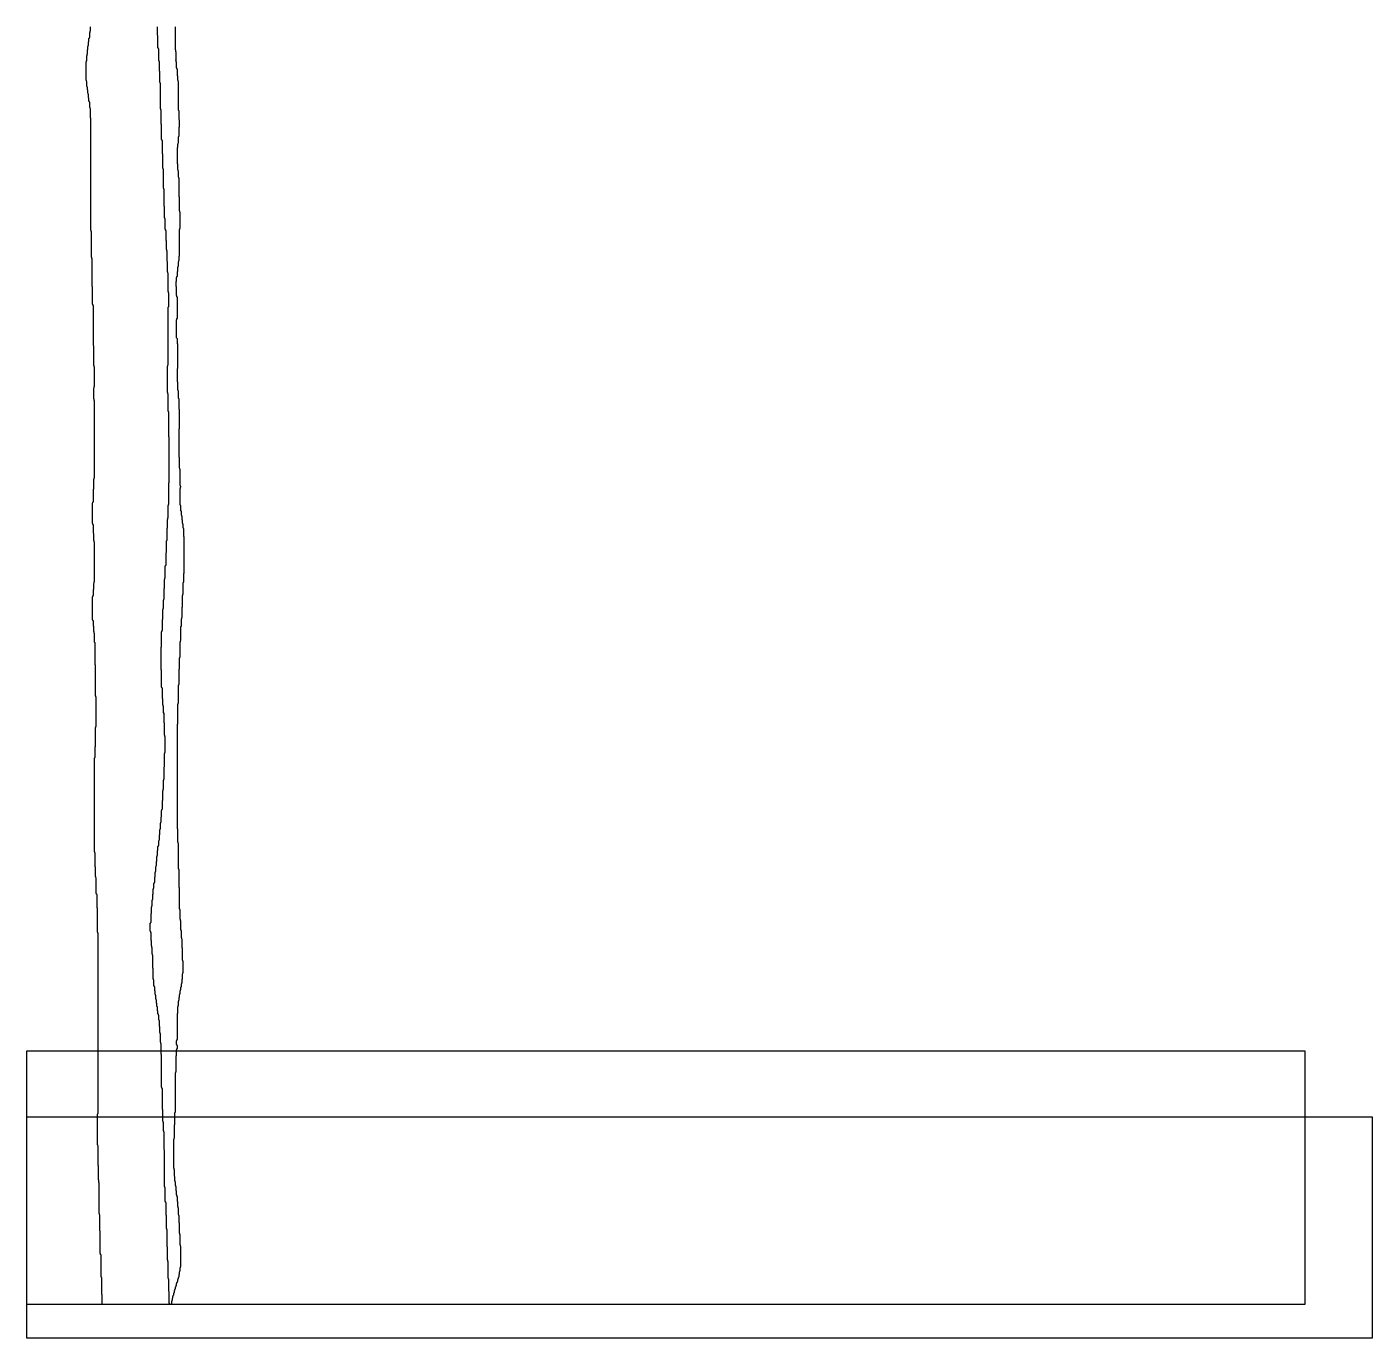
# Model space of a CAD drawing. Header units: metres. Extents: x -303 to 3381, y -92 to 3499.
import ezdxf

# ---------------------------------------------------------------- set-up
doc = ezdxf.new("R2010")
doc.units = ezdxf.units.M
for name, color, linetype in [('Curve_Exist', 63, 'Continuous'), ('CuttingCurve_A', 10, 'Continuous'), ('CuttingCurve_B', 30, 'Continuous'), ('Image', 191, 'Continuous'), ('Solution', 191, 'Continuous')]:
    doc.layers.add(name, color=color, linetype=linetype)
picture_1 = doc.add_image_def('image1.jpg', size_in_pixel=(3684.210526, 606))
picture_2 = doc.add_image_def('image2.png', size_in_pixel=(3500, 695))

msp = doc.modelspace()

# ---------------------------------------------------------------- linework, layer by layer
at = {"layer": 'Curve_Exist'}
for points in [[(-97, 0), (-97, 26), (-98, 27), (-98, 73), (-99, 74), (-99, 75), (-100, 76), (-100, 136), (-101, 137), (-101, 139), (-102, 140), (-102, 201), (-103, 202), (-103, 245), (-104, 246), (-104, 248), (-105, 249), (-105, 333), (-106, 334), (-106, 340), (-107, 341), (-107, 380), (-108, 381), (-108, 434), (-109, 435), (-109, 436), (-110, 437), (-110, 521), (-109, 522), (-109, 523), (-108, 524), (-108, 1016), (-109, 1017), (-109, 1019), (-110, 1020), (-110, 1085), (-111, 1086), (-111, 1123), (-112, 1124), (-112, 1125), (-113, 1126), (-113, 1168), (-114, 1169), (-114, 1171), (-115, 1172), (-115, 1198), (-116, 1199), (-116, 1236), (-117, 1237), (-117, 1239), (-118, 1240), (-118, 1496), (-117, 1497), (-117, 1498), (-116, 1499), (-116, 1527), (-115, 1528), (-115, 1580), (-114, 1581), (-114, 1583), (-113, 1584), (-113, 1663), (-114, 1664), (-114, 1666), (-115, 1667), (-115, 1751), (-116, 1752), (-116, 1812), (-118, 1814), (-118, 1838), (-119, 1839), (-119, 1842), (-120, 1843), (-120, 1857), (-121, 1858), (-121, 1872), (-122, 1873), (-122, 1874), (-123, 1875), (-123, 1938), (-122, 1939), (-122, 1941), (-121, 1942), (-121, 1958), (-120, 1959), (-120, 1975), (-119, 1976), (-119, 1979), (-118, 1980), (-118, 2088), (-119, 2089), (-119, 2091), (-120, 2092), (-120, 2111), (-121, 2112), (-121, 2135), (-122, 2136), (-122, 2138), (-123, 2139), (-123, 2195), (-122, 2196), (-122, 2197), (-121, 2198), (-121, 2233), (-120, 2234), (-120, 2260), (-119, 2261), (-119, 2264), (-118, 2265), (-118, 2475), (-119, 2476), (-119, 2479), (-120, 2480), (-120, 2510), (-119, 2511), (-119, 2514), (-118, 2515), (-118, 2567), (-119, 2568), (-119, 2571), (-120, 2572), (-120, 2625), (-121, 2626), (-121, 2736), (-122, 2737), (-122, 2739), (-123, 2740), (-123, 2787), (-124, 2788), (-124, 2864), (-125, 2865), (-125, 2867), (-126, 2868), (-126, 2938), (-127, 2939), (-127, 2941), (-128, 2942), (-128, 3249), (-129, 3250), (-129, 3275), (-130, 3276), (-130, 3277), (-131, 3278), (-131, 3292), (-132, 3293), (-132, 3295), (-133, 3296), (-133, 3304), (-134, 3305), (-134, 3314), (-135, 3315), (-135, 3317), (-136, 3318), (-136, 3326), (-137, 3327), (-137, 3333), (-138, 3334), (-138, 3336), (-139, 3337), (-139, 3349), (-140, 3350), (-140, 3352), (-141, 3353), (-141, 3403), (-140, 3404), (-140, 3406), (-139, 3407), (-139, 3420), (-138, 3421), (-138, 3424), (-137, 3425), (-137, 3436), (-136, 3437), (-136, 3445), (-135, 3446), (-135, 3448), (-134, 3449), (-134, 3458), (-133, 3459), (-133, 3467), (-132, 3468), (-132, 3470), (-131, 3471), (-131, 3484), (-130, 3485), (-130, 3487), (-129, 3488), (-129, 3499)], [(94, 0), (94, 9), (95, 10), (95, 12), (96, 13), (96, 17), (97, 18), (97, 22), (98, 23), (98, 25), (99, 26), (99, 31), (100, 32), (100, 33), (101, 34), (101, 38), (102, 39), (102, 41), (103, 42), (103, 43), (104, 44), (104, 47), (105, 48), (105, 49), (106, 50), (106, 52), (107, 53), (107, 57), (108, 58), (108, 60), (109, 61), (109, 63), (110, 64), (110, 68), (111, 69), (111, 71), (112, 72), (112, 74), (113, 75), (113, 76), (114, 77), (114, 82), (115, 83), (115, 89), (116, 90), (116, 92), (117, 93), (117, 100), (118, 101), (118, 103), (119, 104), (119, 159), (118, 160), (118, 162), (117, 163), (117, 191), (116, 192), (116, 194), (115, 195), (115, 223), (114, 224), (114, 243), (113, 244), (113, 245), (112, 246), (112, 264), (111, 265), (111, 267), (110, 268), (110, 281), (109, 282), (109, 296), (108, 297), (108, 299), (107, 300), (107, 310), (106, 311), (106, 322), (105, 323), (105, 325), (104, 326), (104, 335), (103, 336), (103, 338), (102, 339), (102, 350), (101, 351), (101, 369), (100, 370), (100, 372), (99, 373), (99, 453), (100, 454), (100, 455), (101, 456), (101, 492), (102, 493), (102, 525), (103, 526), (103, 527), (104, 528), (104, 634), (105, 635), (105, 637), (106, 638), (106, 681), (107, 682), (107, 697), (108, 698), (108, 700), (109, 701), (109, 709), (108, 710), (108, 711), (107, 712), (107, 722), (108, 723), (108, 725), (109, 726), (109, 797), (110, 798), (110, 815), (111, 816), (111, 819), (112, 820), (112, 831), (113, 832), (113, 833), (114, 834), (114, 841), (115, 842), (115, 848), (116, 849), (116, 851), (117, 852), (117, 859), (118, 860), (118, 862), (119, 863), (119, 869), (120, 870), (120, 878), (121, 879), (121, 881), (122, 882), (122, 891), (123, 892), (123, 905), (124, 906), (124, 908), (125, 909), (125, 939), (124, 940), (124, 942), (123, 943), (123, 976), (122, 977), (122, 1000), (121, 1001), (121, 1003), (120, 1004), (120, 1024), (119, 1025), (119, 1051), (118, 1052), (118, 1054), (117, 1055), (117, 1081), (116, 1082), (116, 1083), (115, 1084), (115, 1141), (114, 1142), (114, 1190), (113, 1191), (113, 1192), (112, 1193), (112, 1262), (111, 1263), (111, 1265), (110, 1266), (110, 1302), (109, 1303), (109, 1589), (110, 1590), (110, 1644), (111, 1645), (111, 1647), (112, 1648), (112, 1696), (113, 1697), (113, 1698), (114, 1699), (114, 1740), (115, 1741), (115, 1770), (116, 1771), (116, 1773), (117, 1774), (117, 1815), (118, 1816), (118, 1818), (119, 1819), (119, 1857), (120, 1858), (120, 1878), (121, 1879), (121, 1881), (122, 1882), (122, 1910), (123, 1911), (123, 1942), (124, 1943), (124, 1945), (125, 1946), (125, 1976), (126, 1977), (126, 1978), (127, 1979), (127, 2002), (128, 2003), (128, 2102), (127, 2103), (127, 2124), (126, 2125), (126, 2126), (125, 2127), (125, 2136), (124, 2137), (124, 2139), (123, 2140), (123, 2148), (122, 2149), (122, 2158), (121, 2159), (121, 2161), (120, 2162), (120, 2173), (119, 2174), (119, 2187), (118, 2188), (118, 2189), (117, 2190), (117, 2235), (118, 2236), (118, 2238), (119, 2239), (119, 2240), (118, 2241), (118, 2242), (117, 2243), (117, 2287), (116, 2288), (116, 2290), (115, 2291), (115, 2320), (114, 2321), (114, 2398), (115, 2399), (115, 2451), (114, 2452), (114, 2479), (113, 2480), (113, 2481), (112, 2482), (112, 2501), (111, 2502), (111, 2504), (110, 2505), (110, 2526), (109, 2527), (109, 2563), (110, 2564), (110, 2630), (109, 2631), (109, 2645), (107, 2647), (107, 2697), (108, 2698), (108, 2700), (109, 2701), (109, 2759), (108, 2760), (108, 2762), (107, 2763), (107, 2787), (106, 2788), (106, 2802), (107, 2803), (107, 2813), (108, 2814), (108, 2815), (109, 2816), (109, 2829), (110, 2830), (110, 2841), (111, 2842), (111, 2844), (112, 2845), (112, 2856), (113, 2857), (113, 2859), (114, 2860), (114, 2871), (115, 2872), (115, 2944), (116, 2945), (116, 2947), (117, 2948), (117, 2991), (116, 2992), (116, 2994), (115, 2995), (115, 3033), (114, 3034), (114, 3084), (113, 3085), (113, 3087), (112, 3088), (112, 3104), (111, 3105), (111, 3107), (110, 3108), (110, 3123), (109, 3124), (109, 3169), (110, 3170), (110, 3178), (111, 3179), (111, 3181), (112, 3182), (112, 3198), (113, 3199), (113, 3200), (114, 3201), (114, 3224), (115, 3225), (115, 3244), (114, 3245), (114, 3268), (113, 3269), (113, 3270), (112, 3271), (112, 3349), (111, 3350), (111, 3352), (110, 3353), (110, 3364), (109, 3365), (109, 3383), (108, 3384), (108, 3386), (107, 3387), (107, 3402), (106, 3403), (106, 3407), (105, 3408), (105, 3409), (106, 3410), (106, 3430), (105, 3431), (105, 3435), (104, 3436), (104, 3499)]]:
    msp.add_lwpolyline(points, dxfattribs=at)
at = {"layer": 'CuttingCurve_A'}
msp.add_lwpolyline([(-97, 0), (-97, 26), (-98, 27), (-98, 73), (-99, 74), (-99, 75), (-100, 76), (-100, 136), (-101, 137), (-101, 139), (-102, 140), (-102, 201), (-103, 202), (-103, 245), (-104, 246), (-104, 248), (-105, 249), (-105, 333), (-106, 334), (-106, 340), (-107, 341), (-107, 380), (-108, 381), (-108, 434), (-109, 435), (-109, 436), (-110, 437), (-110, 521), (-109, 522), (-109, 523), (-108, 524), (-108, 1016), (-109, 1017), (-109, 1019), (-110, 1020), (-110, 1085), (-111, 1086), (-111, 1123), (-112, 1124), (-112, 1125), (-113, 1126), (-113, 1168), (-114, 1169), (-114, 1171), (-115, 1172), (-115, 1198), (-116, 1199), (-116, 1236), (-117, 1237), (-117, 1239), (-118, 1240), (-118, 1496), (-117, 1497), (-117, 1498), (-116, 1499), (-116, 1527), (-115, 1528), (-115, 1580), (-114, 1581), (-114, 1583), (-113, 1584), (-113, 1663), (-114, 1664), (-114, 1666), (-115, 1667), (-115, 1751), (-116, 1752), (-116, 1812), (-118, 1814), (-118, 1838), (-119, 1839), (-119, 1842), (-120, 1843), (-120, 1857), (-121, 1858), (-121, 1872), (-122, 1873), (-122, 1874), (-123, 1875), (-123, 1938), (-122, 1939), (-122, 1941), (-121, 1942), (-121, 1958), (-120, 1959), (-120, 1975), (-119, 1976), (-119, 1979), (-118, 1980), (-118, 2088), (-119, 2089), (-119, 2091), (-120, 2092), (-120, 2111), (-121, 2112), (-121, 2135), (-122, 2136), (-122, 2138), (-123, 2139), (-123, 2195), (-122, 2196), (-122, 2197), (-121, 2198), (-121, 2233), (-120, 2234), (-120, 2260), (-119, 2261), (-119, 2264), (-118, 2265), (-118, 2475), (-119, 2476), (-119, 2479), (-120, 2480), (-120, 2510), (-119, 2511), (-119, 2514), (-118, 2515), (-118, 2567), (-119, 2568), (-119, 2571), (-120, 2572), (-120, 2625), (-121, 2626), (-121, 2736), (-122, 2737), (-122, 2739), (-123, 2740), (-123, 2787), (-124, 2788), (-124, 2864), (-125, 2865), (-125, 2867), (-126, 2868), (-126, 2938), (-127, 2939), (-127, 2941), (-128, 2942), (-128, 3249), (-129, 3250), (-129, 3275), (-130, 3276), (-130, 3277), (-131, 3278), (-131, 3292), (-132, 3293), (-132, 3295), (-133, 3296), (-133, 3304), (-134, 3305), (-134, 3314), (-135, 3315), (-135, 3317), (-136, 3318), (-136, 3326), (-137, 3327), (-137, 3333), (-138, 3334), (-138, 3336), (-139, 3337), (-139, 3349), (-140, 3350), (-140, 3352), (-141, 3353), (-141, 3403), (-140, 3404), (-140, 3406), (-139, 3407), (-139, 3420), (-138, 3421), (-138, 3424), (-137, 3425), (-137, 3436), (-136, 3437), (-136, 3445), (-135, 3446), (-135, 3448), (-134, 3449), (-134, 3458), (-133, 3459), (-133, 3467), (-132, 3468), (-132, 3470), (-131, 3471), (-131, 3484), (-130, 3485), (-130, 3487), (-129, 3488), (-129, 3499)], dxfattribs=at)
at = {"layer": 'CuttingCurve_B'}
msp.add_lwpolyline([(89, 0), (88, 1), (88, 3), (87, 4), (87, 35), (86, 36), (86, 68), (85, 69), (85, 71), (84, 72), (84, 117), (83, 118), (83, 121), (82, 122), (82, 157), (81, 158), (81, 204), (80, 205), (80, 207), (79, 208), (79, 244), (78, 245), (78, 279), (77, 280), (77, 281), (76, 282), (76, 319), (75, 320), (75, 322), (74, 323), (74, 423), (73, 424), (73, 472), (72, 473), (72, 475), (71, 476), (71, 498), (70, 499), (70, 501), (69, 502), (69, 533), (68, 534), (68, 591), (67, 592), (67, 594), (66, 595), (66, 684), (65, 685), (65, 714), (64, 715), (64, 717), (63, 718), (63, 741), (62, 742), (62, 744), (61, 745), (61, 760), (60, 761), (60, 777), (59, 778), (59, 779), (58, 780), (58, 791), (57, 792), (57, 795), (56, 796), (56, 803), (55, 804), (55, 814), (54, 815), (54, 816), (53, 817), (53, 824), (52, 825), (52, 833), (51, 834), (51, 836), (50, 837), (50, 846), (49, 847), (49, 849), (48, 850), (48, 858), (47, 859), (47, 870), (46, 871), (46, 873), (45, 874), (45, 888), (44, 889), (44, 891), (43, 892), (43, 920), (42, 921), (42, 956), (41, 957), (41, 959), (40, 960), (40, 977), (39, 978), (39, 981), (38, 982), (38, 996), (37, 997), (37, 1018), (36, 1019), (36, 1021), (35, 1022), (35, 1044), (36, 1045), (36, 1046), (37, 1047), (37, 1071), (38, 1072), (38, 1088), (39, 1089), (39, 1092), (40, 1093), (40, 1107), (41, 1108), (41, 1109), (42, 1110), (42, 1124), (43, 1125), (43, 1137), (44, 1138), (44, 1140), (45, 1141), (45, 1153), (46, 1154), (46, 1155), (47, 1156), (47, 1170), (48, 1171), (48, 1183), (49, 1184), (49, 1186), (50, 1187), (50, 1199), (51, 1200), (51, 1201), (52, 1202), (52, 1213), (53, 1214), (53, 1227), (54, 1228), (54, 1230), (55, 1231), (55, 1243), (56, 1244), (56, 1254), (57, 1255), (57, 1257), (58, 1258), (58, 1270), (59, 1271), (59, 1272), (60, 1273), (60, 1286), (61, 1287), (61, 1300), (62, 1301), (62, 1303), (63, 1304), (63, 1318), (64, 1319), (64, 1321), (65, 1322), (65, 1335), (66, 1336), (66, 1353), (67, 1354), (67, 1356), (68, 1357), (68, 1380), (69, 1381), (69, 1407), (70, 1408), (70, 1411), (71, 1412), (71, 1436), (72, 1437), (72, 1439), (73, 1440), (73, 1472), (74, 1473), (74, 1509), (75, 1510), (75, 1512), (76, 1513), (76, 1555), (75, 1556), (75, 1558), (74, 1559), (74, 1592), (73, 1593), (73, 1619), (71, 1621), (71, 1638), (70, 1639), (70, 1641), (69, 1642), (69, 1659), (68, 1660), (68, 1688), (67, 1689), (67, 1690), (66, 1691), (66, 1737), (65, 1738), (65, 1800), (66, 1801), (66, 1842), (67, 1843), (67, 1845), (68, 1846), (68, 1876), (69, 1877), (69, 1903), (70, 1904), (70, 1906), (71, 1907), (71, 1929), (72, 1930), (72, 1932), (73, 1933), (73, 1961), (74, 1962), (74, 1986), (75, 1987), (75, 1989), (76, 1990), (76, 2022), (77, 2023), (77, 2024), (78, 2025), (78, 2059), (79, 2060), (79, 2091), (81, 2093), (81, 2126), (82, 2127), (82, 2150), (83, 2151), (83, 2154), (84, 2155), (84, 2188), (85, 2189), (85, 2191), (86, 2192), (86, 2250), (87, 2251), (87, 2375), (86, 2376), (86, 2444), (85, 2445), (85, 2446), (84, 2447), (84, 2493), (83, 2494), (83, 2497), (82, 2498), (82, 2570), (83, 2571), (83, 2573), (84, 2574), (84, 2731), (86, 2733), (86, 2770), (85, 2771), (85, 2773), (84, 2774), (84, 2824), (83, 2825), (83, 2827), (82, 2828), (82, 2856), (81, 2857), (81, 2885), (80, 2886), (80, 2888), (79, 2889), (79, 2913), (78, 2914), (78, 2941), (77, 2942), (77, 2944), (76, 2945), (76, 2973), (75, 2974), (75, 2975), (74, 2976), (74, 3007), (73, 3008), (73, 3054), (72, 3055), (72, 3056), (71, 3057), (71, 3108), (70, 3109), (70, 3111), (69, 3112), (69, 3150), (68, 3151), (68, 3188), (67, 3189), (67, 3190), (66, 3191), (66, 3232), (65, 3233), (65, 3271), (64, 3272), (64, 3274), (63, 3275), (63, 3344), (62, 3345), (62, 3347), (61, 3348), (61, 3377), (60, 3378), (60, 3403), (59, 3404), (59, 3406), (58, 3407), (58, 3438), (57, 3439), (57, 3441), (56, 3442), (56, 3475), (55, 3476), (55, 3499)], dxfattribs=at)

# ---------------------------------------------------------------- pictures from other files: only their frames are drawn
at = {"layer": 'Image'}
image = msp.add_image(picture_1, insert=(-303, -92.1), size_in_units=(3684.2, 606), dxfattribs=at)
at = {"layer": 'Solution'}
image = msp.add_image(picture_2, insert=(-303, 0), size_in_units=(3500, 695), dxfattribs=at)

doc.saveas('drawing.dxf')
